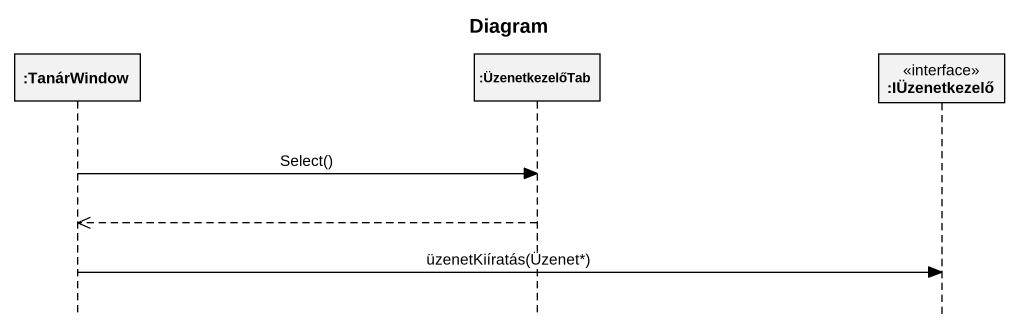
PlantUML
@startuml
title Diagram
hide footbox
participant ":TanárWindow" as TanárWindow
participant ":ÜzenetkezelőTab" as ÜzenetkezelőTab
participant ":IÜzenetkezelő" as IÜzenetkezelő <<interface>>

TanárWindow -> ÜzenetkezelőTab : Select()
ÜzenetkezelőTab -->> TanárWindow
TanárWindow -> IÜzenetkezelő : üzenetKiíratás(Üzenet*)
@enduml
